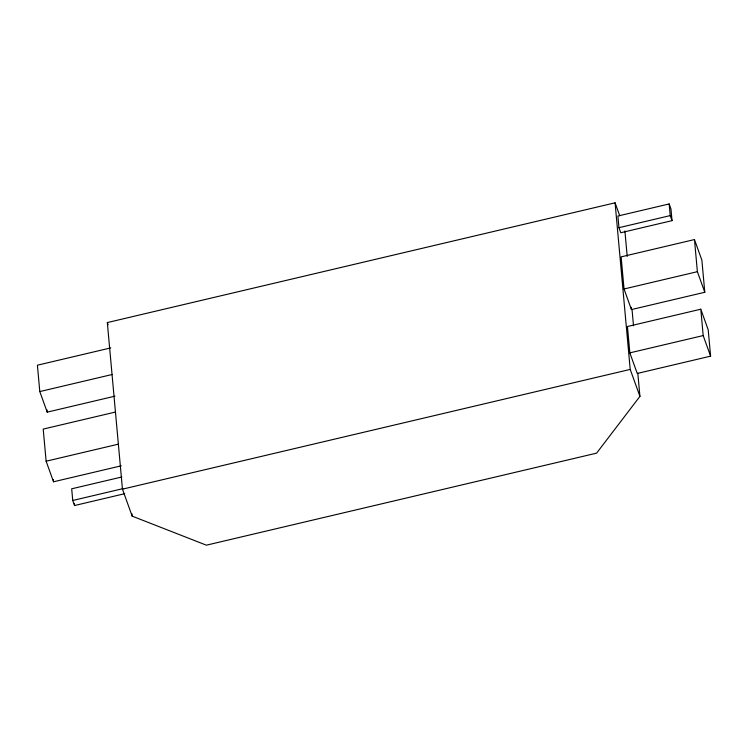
<?xml version="1.0" encoding="UTF-8"?>
<svg xmlns="http://www.w3.org/2000/svg" width="748" height="748" viewBox="0 0 748 748"><rect width="100%" height="100%" fill="white"/><g stroke="black" fill="none" stroke-linecap="round" stroke-linejoin="round"><path stroke-width="1.12" d="M637.82 373.252L639.923 396.384L596.595 453.148L206.392 545.18L132.172 516.139L122.457 489.164L107.329 322.575L615.08 202.82L619.746 215.77M669.161 203.942L617.895 216.032L618.961 227.691L620.775 232.74L672.031 220.651L670.975 208.991L669.161 203.942L670.217 215.602L672.031 220.651M618.961 227.691L670.217 215.602M110.751 347.904L37.4 365.202L39.794 391.569L47.208 412.148L114.912 396.178M39.794 391.569L112.022 374.533M694.471 239.566L621.12 256.873L624.038 288.99L631.443 309.569L704.794 292.272L701.876 260.154L694.471 239.566L697.388 271.683L704.794 292.272M624.038 288.99L697.388 271.683M115.426 412.055L43.206 429.09L46.124 461.207L53.529 481.787L121.241 465.817M46.124 461.207L118.343 444.172M700.792 309.204L627.441 326.511L629.835 352.869L637.249 373.458L710.6 356.151L708.206 329.793L700.792 309.204L703.185 335.572L710.6 356.151M629.835 352.869L703.185 335.572M121.831 476.981L71.686 488.809L72.743 500.477L74.557 505.526L124.71 493.699M72.743 500.477L122.887 488.65M122.457 489.164L630.209 369.409L615.08 202.82M630.209 369.409L639.923 396.384M107.329 322.575L108.105 324.735M624.898 230.954L627.207 256.405M632.041 309.616L633.519 325.819M631.237 307.278L631.443 309.569M131.957 513.82L132.172 516.139M74.37 503.404L74.557 505.526M46.993 409.857L47.208 412.148M53.323 479.496L53.529 481.787"/></g></svg>
